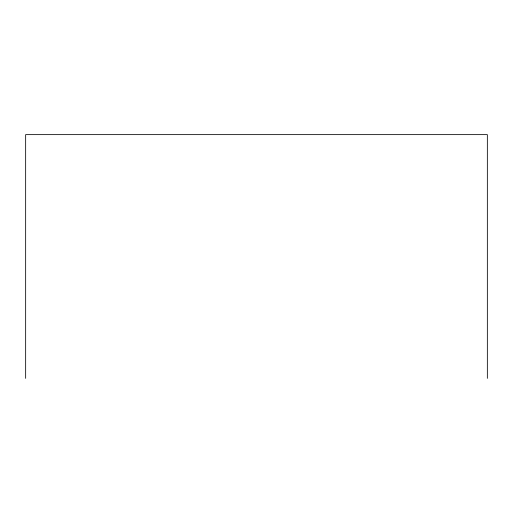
<?xml version="1.0" encoding="UTF-8"?>
<svg xmlns="http://www.w3.org/2000/svg" width="513" height="513" viewBox="0 0 513 513"><rect width="100%" height="100%" fill="white"/><g stroke="black" fill="none" stroke-linecap="round" stroke-linejoin="round"><path stroke-width="0.77" d="M487.35 378.37L487.35 134.63L25.65 134.63L25.65 378.37"/></g></svg>
